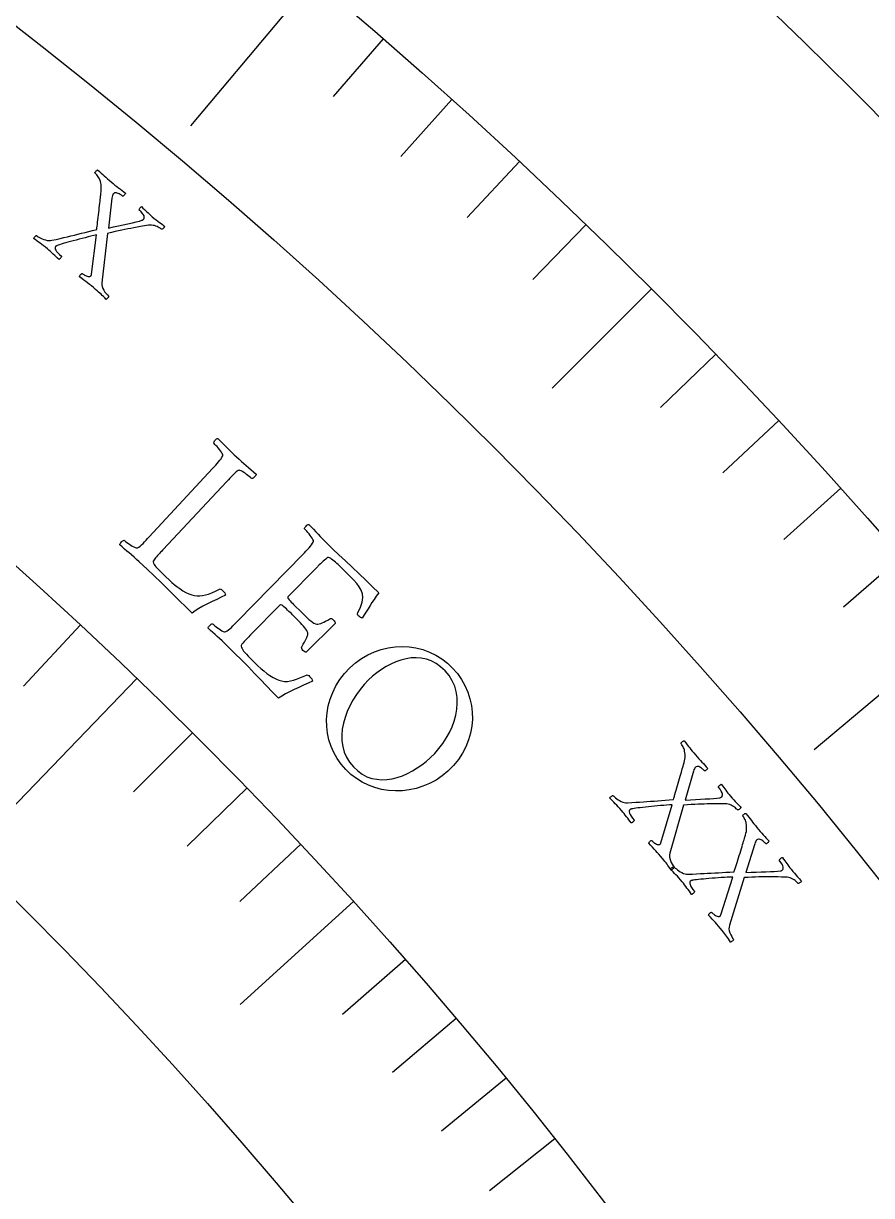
# Model space of a CAD drawing. Header units: millimetres. Extents: x -76 to 76, y -76 to 86.
# Drawn here: x 40.41 to 51.52, y 36.76 to 52.11 of the extents above; entities that cross this region are included whole.
import ezdxf

# ---------------------------------------------------------------- set-up
doc = ezdxf.new("R2010")
doc.units = ezdxf.units.MM
for name, color, linetype in [('CUT_OUTER', 1, 'Continuous'), ('ENGRAVE', 7, 'Continuous'), ('ENGRAVE_FINE', 8, 'Continuous'), ('TEXT', 5, 'Continuous')]:
    doc.layers.add(name, color=color, linetype=linetype)

msp = doc.modelspace()

# ---------------------------------------------------------------- linework, layer by layer
at = {"layer": 'CUT_OUTER'}
msp.add_arc((0.0238, 0.0226), 75.9672, 39.002193, 52.215806, dxfattribs=at)
at = {"layer": 'ENGRAVE'}
for points in [[(44.2109, 52.6885), (42.5988, 50.7673)], [(48.6348, 48.6348), (47.3343, 47.3343)], [(52.6885, 44.2109), (50.7673, 42.5988)], [(41.8976, 43.5336), (35.5734, 36.9625)], [(44.7336, 40.6138), (43.2481, 39.2651)]]:
    msp.add_lwpolyline(points, dxfattribs=at)
for radius in [74.48, 74.48, 72.485, 68.78, 68.78, 65.854, 60.42, 60.42, 57.228, 51.3, 51.3]:
    msp.add_circle((0, 0), radius, dxfattribs=at)
at = {"layer": 'ENGRAVE_FINE'}
for points in [[(45.1237, 51.9089), (44.4656, 51.1518)], [(46.0228, 51.1135), (45.3515, 50.368)], [(46.9078, 50.3025), (46.2237, 49.5688)], [(47.7786, 49.4762), (47.0817, 48.7545)], [(49.4762, 47.7786), (48.7545, 47.0817)], [(50.3025, 46.9078), (49.5688, 46.2237)], [(51.1135, 46.0228), (50.368, 45.3515)], [(51.9089, 45.1237), (51.1518, 44.4656)], [(41.1591, 44.2324), (40.4136, 43.4312)], [(42.6244, 42.8221), (41.8524, 42.0465)], [(43.3396, 42.0982), (42.5545, 41.3357)], [(44.0427, 41.362), (43.2449, 40.6128)], [(45.4122, 39.8536), (44.5896, 39.1318)], [(46.0781, 39.0818), (45.2434, 38.3739)], [(46.7312, 38.2985), (45.8847, 37.6048)], [(47.3712, 37.5039), (46.5132, 36.8246)]]:
    msp.add_lwpolyline(points, dxfattribs=at)
at = {"layer": 'TEXT'}
for points in [[(41.5591, 50.0341), (41.5851, 50.0127), (41.6103, 49.9925), (41.6345, 49.9734), (41.6579, 49.9555), (41.6807, 49.9382), (41.7033, 49.921), (41.7256, 49.9039), (41.7476, 49.8868), (41.7458, 49.8821), (41.7425, 49.8762), (41.7376, 49.8693), (41.7311, 49.8611), (41.7244, 49.8539), (41.7188, 49.8493), (41.7142, 49.8476), (41.7107, 49.8487), (41.7048, 49.8533), (41.6971, 49.8585), (41.6878, 49.8644), (41.6769, 49.8708), (41.665, 49.8771), (41.6529, 49.8823), (41.6405, 49.8865), (41.6279, 49.8896), (41.6157, 49.8908), (41.6048, 49.8889), (41.5951, 49.884), (41.5867, 49.876), (41.5806, 49.8665), (41.5757, 49.8539), (41.5719, 49.8382), (41.5692, 49.8193), (41.5233, 49.4294), (41.5902, 49.4448), (41.6554, 49.4595), (41.7188, 49.4735), (41.7805, 49.4868), (41.8375, 49.4993), (41.887, 49.511), (41.9291, 49.5219), (41.9637, 49.5321), (41.9687, 49.534), (41.9732, 49.5364), (41.9773, 49.5391), (41.981, 49.5422), (41.984, 49.5451), (41.9864, 49.5475), (41.988, 49.5491), (41.989, 49.5502), (41.9923, 49.5563), (41.9938, 49.5647), (41.9933, 49.5753), (41.991, 49.5881), (41.9844, 49.6034), (41.9712, 49.6216), (41.9512, 49.6426), (41.9246, 49.6664), (41.9241, 49.6698), (41.9256, 49.6746), (41.9291, 49.6809), (41.9347, 49.6888), (41.9411, 49.6966), (41.947, 49.7029), (41.9523, 49.7076), (41.957, 49.7107), (41.9764, 49.6919), (41.9948, 49.6742), (42.0119, 49.6576), (42.028, 49.6421), (42.044, 49.6269), (42.0611, 49.6112), (42.0792, 49.5952), (42.0984, 49.5787), (42.1252, 49.5563), (42.15, 49.536), (42.173, 49.518), (42.1941, 49.5022), (42.2134, 49.4881), (42.2308, 49.4752), (42.2465, 49.4636), (42.2604, 49.4531), (42.2588, 49.4486), (42.256, 49.4432), (42.252, 49.437), (42.2468, 49.4299), (42.2409, 49.4233), (42.2348, 49.4185), (42.2285, 49.4153), (42.2219, 49.414), (42.2177, 49.4171), (42.2111, 49.4216), (42.202, 49.4275), (42.1905, 49.4346), (42.1769, 49.4421), (42.1619, 49.449), (42.1455, 49.4553), (42.1276, 49.461), (42.1086, 49.4653), (42.0889, 49.4675), (42.0686, 49.4677), (42.0476, 49.4658), (41.995, 49.4566), (41.9459, 49.4481), (41.9005, 49.4403), (41.8586, 49.4331), (41.8185, 49.426), (41.7786, 49.4185), (41.7388, 49.4106), (41.6991, 49.4022), (41.6577, 49.3932), (41.6128, 49.3831), (41.5642, 49.372), (41.512, 49.36), (41.4378, 48.7106), (41.4373, 48.6869), (41.4412, 48.6631), (41.4497, 48.6392), (41.4626, 48.6151), (41.4781, 48.5921), (41.494, 48.5716), (41.5104, 48.5533), (41.5273, 48.5375), (41.5262, 48.5324), (41.5233, 48.5267), (41.5188, 48.5202), (41.5125, 48.5129), (41.506, 48.5062), (41.5009, 48.5011), (41.497, 48.4978), (41.4944, 48.4961), (41.4756, 48.5146), (41.4582, 48.5317), (41.4421, 48.5476), (41.4273, 48.5621), (41.4123, 48.5765), (41.3955, 48.592), (41.3768, 48.6087), (41.3563, 48.6264), (41.3278, 48.6504), (41.3009, 48.6725), (41.2757, 48.6927), (41.2521, 48.7111), (41.2283, 48.7292), (41.2026, 48.7489), (41.1749, 48.77), (41.1453, 48.7927), (41.1458, 48.7984), (41.1483, 48.8049), (41.1527, 48.8123), (41.159, 48.8206), (41.1658, 48.8279), (41.1714, 48.8324), (41.1759, 48.8341), (41.1794, 48.8331), (41.1846, 48.8291), (41.1916, 48.8246), (41.2004, 48.8195), (41.211, 48.8138), (41.2227, 48.8082), (41.2346, 48.8034), (41.2468, 48.7996), (41.2592, 48.7965), (41.2709, 48.7951), (41.2808, 48.7959), (41.2889, 48.799), (41.2953, 48.8043), (41.2965, 48.806), (41.2977, 48.8082), (41.2988, 48.8109), (41.2999, 48.8141), (41.3008, 48.8174), (41.3014, 48.8205), (41.3016, 48.8235), (41.3016, 48.8262), (41.3661, 49.3395), (41.3318, 49.3316), (41.2958, 49.323), (41.2582, 49.3137), (41.2191, 49.3038), (41.1793, 49.2936), (41.1401, 49.2834), (41.1014, 49.2732), (41.0632, 49.263), (41.0265, 49.253), (40.9923, 49.2434), (40.9606, 49.2342), (40.9314, 49.2254), (40.9056, 49.2174), (40.8842, 49.2106), (40.8672, 49.2051), (40.8547, 49.2008), (40.8525, 49.1998), (40.8498, 49.1986), (40.8467, 49.1973), (40.8431, 49.1957), (40.8393, 49.1937), (40.8358, 49.1913), (40.8325, 49.1884), (40.8293, 49.185), (40.8256, 49.1773), (40.8251, 49.1674), (40.8279, 49.1551), (40.834, 49.1406), (40.8445, 49.1238), (40.8605, 49.1048), (40.8819, 49.0835), (40.9087, 49.06), (40.9077, 49.0549), (40.9052, 49.0488), (40.9012, 49.0419), (40.8956, 49.0341), (40.8898, 49.0268), (40.8849, 49.0215), (40.8809, 49.0183), (40.8778, 49.017), (40.8594, 49.0347), (40.8407, 49.0525), (40.8218, 49.0703), (40.8026, 49.0882), (40.7833, 49.1058), (40.7639, 49.1231), (40.7445, 49.1399), (40.725, 49.1563), (40.6984, 49.1781), (40.6735, 49.1979), (40.6504, 49.2159), (40.6291, 49.2319), (40.6084, 49.247), (40.5873, 49.2623), (40.5658, 49.2779), (40.5438, 49.2936), (40.5461, 49.2987), (40.5498, 49.3043), (40.555, 49.3103), (40.5616, 49.3168), (40.5683, 49.3228), (40.5737, 49.3274), (40.5776, 49.3305), (40.5803, 49.3321), (40.5849, 49.3288), (40.5931, 49.3236), (40.6048, 49.3167), (40.62, 49.3079), (40.6377, 49.2985), (40.6568, 49.2898), (40.6774, 49.2817), (40.6994, 49.2742), (40.7218, 49.2685), (40.7433, 49.2658), (40.7641, 49.2659), (40.7842, 49.269), (40.8386, 49.2815), (40.8907, 49.2935), (40.9402, 49.3051), (40.9874, 49.3163), (41.0333, 49.3273), (41.0791, 49.3385), (41.125, 49.3498), (41.1709, 49.3612), (41.2178, 49.3729), (41.2667, 49.3848), (41.3176, 49.3971), (41.3706, 49.4097), (41.3735, 49.4306), (41.3766, 49.4542), (41.3797, 49.4802), (41.383, 49.5088), (41.3864, 49.5389), (41.39, 49.5697), (41.3937, 49.601), (41.3977, 49.633), (41.4016, 49.6648), (41.4052, 49.6955), (41.4086, 49.7253), (41.4118, 49.754), (41.4146, 49.7809), (41.4173, 49.8052), (41.4196, 49.8271), (41.4217, 49.8464), (41.4234, 49.8621), (41.4246, 49.8734), (41.4254, 49.8801), (41.4256, 49.8824), (41.4288, 49.9099), (41.4307, 49.9352), (41.4312, 49.9583), (41.4302, 49.9791), (41.4279, 49.999), (41.424, 50.0192), (41.4187, 50.0396), (41.412, 50.0604), (41.4066, 50.074), (41.3998, 50.0873), (41.3917, 50.1003), (41.3823, 50.1131), (41.3727, 50.1248), (41.3639, 50.1347), (41.356, 50.1428), (41.349, 50.1492), (41.3473, 50.1524), (41.3481, 50.1572), (41.3515, 50.1636), (41.3575, 50.1715), (41.3644, 50.1792), (41.3709, 50.1849), (41.377, 50.1884), (41.3826, 50.19), (41.4075, 50.1681), (41.4305, 50.1477), (41.4514, 50.1288), (41.4703, 50.1114), (41.4893, 50.0941), (41.5104, 50.0754), (41.5336, 50.0554), (41.5591, 50.0341)], [(42.2406, 45.2189), (42.2383, 45.2165), (42.2356, 45.2136), (42.2323, 45.2101), (42.2286, 45.2061), (42.219, 45.1958), (42.2079, 45.184), (42.1956, 45.1707), (42.1818, 45.156), (42.1678, 45.1408), (42.1547, 45.1259), (42.1425, 45.1115), (42.1311, 45.0975), (42.1218, 45.0848), (42.1154, 45.0743), (42.1121, 45.066), (42.1117, 45.0598), (42.1166, 45.0426), (42.1241, 45.0258), (42.1341, 45.0093), (42.1466, 44.9932), (42.1628, 44.9754), (42.1837, 44.9539), (42.2094, 44.9287), (42.2397, 44.8998), (42.3556, 44.7905), (42.3866, 44.7628), (42.4206, 44.7354), (42.4578, 44.7084), (42.4979, 44.6816), (42.5388, 44.6577), (42.578, 44.6391), (42.6155, 44.6258), (42.6514, 44.6179), (42.6843, 44.6152), (42.7191, 44.6157), (42.7558, 44.6195), (42.7943, 44.6265), (42.8353, 44.6377), (42.8795, 44.6539), (42.9268, 44.6752), (42.9773, 44.7016), (42.986, 44.7038), (42.9958, 44.702), (43.0068, 44.696), (43.0188, 44.6859), (43.0354, 44.6684), (43.0473, 44.6524), (43.0545, 44.6379), (43.057, 44.6248), (43.0009, 44.5966), (42.9429, 44.5677), (42.8829, 44.5381), (42.8211, 44.5077), (42.7615, 44.4773), (42.7082, 44.4473), (42.6612, 44.4179), (42.6205, 44.3889), (42.5385, 44.4681), (42.457, 44.5474), (42.3762, 44.6268), (42.296, 44.7064), (42.2131, 44.7881), (42.1243, 44.8741), (42.0295, 44.9644), (41.9288, 45.0589), (41.8935, 45.0913), (41.8597, 45.1215), (41.8274, 45.1497), (41.7965, 45.1756), (41.7663, 45.201), (41.7359, 45.2272), (41.7053, 45.2543), (41.6745, 45.2822), (41.6756, 45.2907), (41.6793, 45.2997), (41.6857, 45.3091), (41.6947, 45.3191), (41.7047, 45.3283), (41.7139, 45.3352), (41.7223, 45.3399), (41.7298, 45.3423), (41.7378, 45.3354), (41.7487, 45.3265), (41.7627, 45.3155), (41.7797, 45.3024), (41.7983, 45.2888), (41.8171, 45.2763), (41.8362, 45.2647), (41.8554, 45.2543), (41.8731, 45.2461), (41.8875, 45.2415), (41.8985, 45.2404), (41.9062, 45.243), (41.9228, 45.2533), (41.9401, 45.2663), (41.9583, 45.282), (41.9773, 45.3005), (41.9969, 45.3208), (42.0172, 45.342), (42.0381, 45.3642), (42.0596, 45.3872), (42.8865, 46.2796), (42.908, 46.3028), (42.9286, 46.3256), (42.9486, 46.3477), (42.9677, 46.3694), (42.9851, 46.3902), (42.9997, 46.4099), (43.0114, 46.4284), (43.0204, 46.4459), (43.023, 46.4546), (43.0212, 46.466), (43.015, 46.4799), (43.0044, 46.4965), (42.9911, 46.5143), (42.9771, 46.5322), (42.9622, 46.55), (42.9466, 46.5677), (42.9318, 46.584), (42.9193, 46.5974), (42.9092, 46.6078), (42.9014, 46.6153), (42.9031, 46.6231), (42.9071, 46.6319), (42.9131, 46.6417), (42.9214, 46.6524), (42.9306, 46.6623), (42.9395, 46.6694), (42.9483, 46.6738), (42.9567, 46.6754), (42.9884, 46.6441), (43.0197, 46.6129), (43.0506, 46.5818), (43.081, 46.5508), (43.1113, 46.5202), (43.1416, 46.4902), (43.172, 46.4608), (43.2025, 46.4321), (43.2341, 46.403), (43.2657, 46.3747), (43.2972, 46.3472), (43.3286, 46.3204), (43.3603, 46.2936), (43.3925, 46.266), (43.4253, 46.2376), (43.4586, 46.2085), (43.4576, 46.1999), (43.4539, 46.1909), (43.4474, 46.1815), (43.4382, 46.1716), (43.4281, 46.1626), (43.4188, 46.1558), (43.4103, 46.1513), (43.4026, 46.149), (43.3946, 46.1562), (43.3835, 46.1655), (43.3692, 46.177), (43.3519, 46.1906), (43.3331, 46.2049), (43.3145, 46.2182), (43.2961, 46.2306), (43.2778, 46.2421), (43.2609, 46.2512), (43.2464, 46.2565), (43.2345, 46.2579), (43.2251, 46.2554), (43.2115, 46.2467), (43.197, 46.2357), (43.1818, 46.2225), (43.1657, 46.2071), (43.1489, 46.1901), (43.1315, 46.1722), (43.1135, 46.1533), (43.0949, 46.1335), (43.0919, 46.1303), (43.0889, 46.1271), (43.086, 46.1239), (43.083, 46.1207), (43.08, 46.1175), (43.077, 46.1143), (43.074, 46.1111), (43.071, 46.1079)], [(44.3879, 45.3002), (44.4635, 45.2268), (44.5435, 45.1503), (44.6278, 45.0708), (44.7164, 44.9883), (44.8062, 44.9042), (44.8941, 44.8203), (44.9799, 44.7365), (45.0638, 44.6528), (45.0318, 44.6099), (45.0023, 44.5677), (44.975, 44.5263), (44.95, 44.4857), (44.9259, 44.4453), (44.9009, 44.4047), (44.8751, 44.3638), (44.8486, 44.3228), (44.8379, 44.3245), (44.8267, 44.3293), (44.815, 44.3372), (44.8028, 44.3483), (44.7917, 44.3613), (44.7856, 44.3729), (44.7844, 44.3832), (44.7881, 44.3921), (44.8253, 44.4658), (44.8478, 44.5318), (44.8558, 44.5903), (44.8492, 44.6411), (44.832, 44.6874), (44.8079, 44.7322), (44.777, 44.7754), (44.7394, 44.8172), (44.5621, 44.9934), (44.5544, 45.0009), (44.5439, 45.011), (44.5306, 45.0235), (44.5146, 45.0384), (44.4972, 45.0542), (44.48, 45.069), (44.4629, 45.0829), (44.4459, 45.0959), (44.4302, 45.1065), (44.417, 45.1132), (44.4061, 45.1159), (44.3977, 45.1148), (44.3838, 45.1064), (44.3691, 45.0958), (44.3535, 45.083), (44.3371, 45.068), (44.3201, 45.0517), (44.303, 45.035), (44.2858, 45.0179), (44.2685, 45.0004), (44.2617, 44.9935), (44.2557, 44.9874), (44.2505, 44.9821), (44.246, 44.9775), (43.8736, 44.599), (43.8716, 44.5936), (43.8738, 44.5856), (43.8801, 44.575), (43.8906, 44.5618), (43.9037, 44.5471), (43.9179, 44.5319), (43.933, 44.5162), (43.9492, 44.4999), (44.0558, 44.3945), (44.0905, 44.3605), (44.1217, 44.331), (44.1493, 44.3061), (44.1734, 44.2856), (44.195, 44.2695), (44.2152, 44.2573), (44.2339, 44.2491), (44.2512, 44.245), (44.2682, 44.2443), (44.2859, 44.2464), (44.3044, 44.2514), (44.3237, 44.2592), (44.3448, 44.2696), (44.3687, 44.2822), (44.3954, 44.2972), (44.425, 44.3146), (44.434, 44.3183), (44.4442, 44.317), (44.4558, 44.3108), (44.4687, 44.2997), (44.4796, 44.2875), (44.4874, 44.2757), (44.4921, 44.2646), (44.4937, 44.2539), (44.1131, 43.8754), (44.1043, 43.8769), (44.0945, 43.8816), (44.0837, 43.8894), (44.0718, 43.9003), (44.0615, 43.9124), (44.0553, 43.9241), (44.0533, 43.9352), (44.0553, 43.9457), (44.0753, 43.9795), (44.092, 44.0087), (44.1053, 44.0332), (44.1152, 44.053), (44.1225, 44.0694), (44.1281, 44.0835), (44.1318, 44.0952), (44.1337, 44.1047), (44.1343, 44.1129), (44.1342, 44.1212), (44.1333, 44.1295), (44.1315, 44.1378), (44.1285, 44.1484), (44.1214, 44.1618), (44.1103, 44.178), (44.0952, 44.1968), (44.0774, 44.2173), (44.0585, 44.2385), (44.0384, 44.2603), (44.0172, 44.2827), (43.9956, 44.3051), (43.9745, 44.3266), (43.9539, 44.3474), (43.9339, 44.3674), (43.9198, 44.3812), (43.9047, 44.3958), (43.8885, 44.4111), (43.8713, 44.4272), (43.854, 44.443), (43.8376, 44.4573), (43.8222, 44.4703), (43.8077, 44.4818), (43.7947, 44.4906), (43.784, 44.4954), (43.7755, 44.4962), (43.7693, 44.493), (43.3887, 44.1061), (43.3864, 44.1038), (43.3836, 44.1009), (43.3803, 44.0975), (43.3765, 44.0936), (43.3612, 44.078), (43.344, 44.0601), (43.3249, 44.04), (43.3038, 44.0177), (43.2847, 43.9964), (43.2714, 43.9791), (43.2638, 43.9658), (43.262, 43.9566), (43.2664, 43.9393), (43.2734, 43.9223), (43.283, 43.9056), (43.2951, 43.8891), (43.3109, 43.8709), (43.3312, 43.8489), (43.3562, 43.823), (43.3858, 43.7934), (43.4824, 43.6974), (43.5191, 43.6627), (43.5573, 43.63), (43.597, 43.5993), (43.6383, 43.5707), (43.6793, 43.5456), (43.7182, 43.5256), (43.7552, 43.5107), (43.7901, 43.5009), (43.8284, 43.4945), (43.8674, 43.4939), (43.9072, 43.499), (43.9476, 43.5099), (43.9888, 43.5244), (44.0309, 43.5403), (44.074, 43.5575), (44.118, 43.5762), (44.1268, 43.5782), (44.1365, 43.5761), (44.1473, 43.5698), (44.1591, 43.5594), (44.1752, 43.5415), (44.1867, 43.5252), (44.1935, 43.5105), (44.1957, 43.4973), (44.1389, 43.4706), (44.0801, 43.4432), (44.0194, 43.4151), (43.9569, 43.3864), (43.8965, 43.3575), (43.8424, 43.3289), (43.7947, 43.3007), (43.7533, 43.2728), (43.6733, 43.3541), (43.5939, 43.4355), (43.5151, 43.5169), (43.437, 43.5985), (43.3563, 43.6824), (43.2697, 43.7707), (43.1773, 43.8634), (43.0791, 43.9604), (43.0447, 43.9937), (43.0116, 44.0249), (42.98, 44.0538), (42.9498, 44.0806), (42.9203, 44.1067), (42.8906, 44.1337), (42.8607, 44.1615), (42.8307, 44.1903), (42.8319, 44.1987), (42.8359, 44.2076), (42.8425, 44.2169), (42.8518, 44.2267), (42.8621, 44.2355), (42.8714, 44.2422), (42.8799, 44.2467), (42.8875, 44.2489), (42.8952, 44.2418), (42.9059, 44.2326), (42.9196, 44.2212), (42.9363, 44.2077), (42.9545, 44.1937), (42.9731, 44.1806), (42.9918, 44.1686), (43.0108, 44.1576), (43.0283, 44.149), (43.0425, 44.144), (43.0535, 44.1427), (43.0613, 44.1451), (43.0781, 44.1549), (43.0958, 44.1675), (43.1143, 44.1827), (43.1338, 44.2007), (43.154, 44.2205), (43.1748, 44.2412), (43.1963, 44.2628), (43.2183, 44.2853), (44.068, 45.156), (44.0901, 45.1787), (44.1113, 45.2009), (44.1318, 45.2225), (44.1515, 45.2437), (44.1694, 45.264), (44.1845, 45.2833), (44.1968, 45.3016), (44.2061, 45.3188), (44.209, 45.3274), (44.2075, 45.3388), (44.2017, 45.3529), (44.1914, 45.3698), (44.1786, 45.388), (44.1651, 45.4061), (44.1507, 45.4243), (44.1355, 45.4425), (44.1211, 45.4591), (44.109, 45.4728), (44.0991, 45.4835), (44.0916, 45.4912), (44.0935, 45.499), (44.0977, 45.5077), (44.104, 45.5173), (44.1125, 45.5278), (44.122, 45.5374), (44.1311, 45.5443), (44.1399, 45.5485), (44.1484, 45.5499), (44.1793, 45.5178), (44.2098, 45.4858), (44.2398, 45.4539), (44.2694, 45.4221), (44.2989, 45.3907), (44.3285, 45.3599), (44.3581, 45.3297), (44.3879, 45.3002)], [(46.0308, 43.668), (46.0933, 43.5956), (46.1474, 43.5193), (46.193, 43.4388), (46.2303, 43.3544), (46.2588, 43.2673), (46.2783, 43.1787), (46.2887, 43.0888), (46.2901, 42.9975), (46.2824, 42.906), (46.2657, 42.8156), (46.2399, 42.7264), (46.2051, 42.6383), (46.1609, 42.5527), (46.1069, 42.471), (46.0431, 42.3932), (45.9696, 42.3191), (45.8937, 42.2556), (45.814, 42.2012), (45.7306, 42.156), (45.6434, 42.1199), (45.554, 42.0926), (45.4638, 42.0735), (45.3729, 42.0628), (45.2812, 42.0603), (45.1901, 42.0661), (45.101, 42.0804), (45.014, 42.103), (44.929, 42.1341), (44.8474, 42.1734), (44.7707, 42.221), (44.6988, 42.2767), (44.6317, 42.3408), (44.572, 42.41), (44.5201, 42.4835), (44.4761, 42.5612), (44.4398, 42.6433), (44.4119, 42.7284), (44.3927, 42.8149), (44.3822, 42.9031), (44.3805, 42.9928), (44.3876, 43.083), (44.4033, 43.1724), (44.4279, 43.2612), (44.4612, 43.3493), (44.5036, 43.4352), (44.5553, 43.5176), (44.6163, 43.5964), (44.6867, 43.6716), (44.7608, 43.7376), (44.8389, 43.7946), (44.9211, 43.8427), (45.0075, 43.8818), (45.0964, 43.9122), (45.1864, 43.9338), (45.2775, 43.9467), (45.3695, 43.9509), (45.4613, 43.9463), (45.5515, 43.9326), (45.6401, 43.9101), (45.7271, 43.8785), (45.8106, 43.8384), (45.8891, 43.7899), (45.9625, 43.7331), (46.0308, 43.668)], [(45.9322, 43.6319), (45.8746, 43.686), (45.8146, 43.7295), (45.7522, 43.7625), (45.6875, 43.7849), (45.6214, 43.7981), (45.555, 43.8034), (45.4882, 43.8009), (45.4212, 43.7904), (45.3545, 43.7732), (45.2888, 43.7501), (45.2241, 43.7213), (45.1604, 43.6867), (45.0987, 43.6476), (45.04, 43.6055), (44.9842, 43.5604), (44.9314, 43.5122), (44.8737, 43.4524), (44.8201, 43.3886), (44.7706, 43.3209), (44.7251, 43.2493), (44.6847, 43.1751), (44.6506, 43.0996), (44.6227, 43.023), (44.601, 42.9451), (44.5864, 42.8672), (44.5801, 42.7905), (44.5819, 42.715), (44.5919, 42.6406), (44.6113, 42.5686), (44.6413, 42.5001), (44.6821, 42.435), (44.7335, 42.3734), (44.7894, 42.3207), (44.8479, 42.2784), (44.9088, 42.2462), (44.9723, 42.2244), (45.0375, 42.2115), (45.1036, 42.2063), (45.1707, 42.2089), (45.2388, 42.2193), (45.3067, 42.2364), (45.3737, 42.2591), (45.4396, 42.2874), (45.5044, 42.3215), (45.5672, 42.3598), (45.6271, 42.4011), (45.6839, 42.4453), (45.7378, 42.4925), (45.7967, 42.551), (45.8514, 42.6135), (45.9019, 42.6799), (45.9482, 42.7503), (45.9892, 42.8235), (46.0237, 42.8983), (46.0517, 42.9747), (46.0731, 43.0527), (46.0872, 43.131), (46.0929, 43.2083), (46.0903, 43.2845), (46.0793, 43.3596), (46.0588, 43.4326), (46.0275, 43.5023), (45.9853, 43.5688), (45.9322, 43.6319)], [(49.2105, 42.5311), (49.2327, 42.5057), (49.2541, 42.4816), (49.275, 42.4588), (49.2951, 42.4374), (49.3148, 42.4166), (49.3342, 42.3959), (49.3533, 42.3753), (49.3722, 42.3548), (49.3697, 42.3505), (49.3655, 42.3453), (49.3595, 42.3392), (49.3518, 42.3323), (49.344, 42.3262), (49.3377, 42.3226), (49.3329, 42.3217), (49.3296, 42.3233), (49.3245, 42.3288), (49.3178, 42.3352), (49.3096, 42.3425), (49.2999, 42.3507), (49.2892, 42.3588), (49.2781, 42.366), (49.2666, 42.3721), (49.2546, 42.3773), (49.2428, 42.3804), (49.2318, 42.3803), (49.2214, 42.3771), (49.2118, 42.3707), (49.2042, 42.3623), (49.1973, 42.3506), (49.1909, 42.3357), (49.1852, 42.3176), (49.0759, 41.9405), (49.1444, 41.9447), (49.2111, 41.9485), (49.276, 41.9519), (49.339, 41.9549), (49.3973, 41.9578), (49.4481, 41.9613), (49.4914, 41.9651), (49.5271, 41.9695), (49.5324, 41.9706), (49.5373, 41.9721), (49.5418, 41.9741), (49.5459, 41.9766), (49.5494, 41.979), (49.5521, 41.9809), (49.554, 41.9823), (49.5551, 41.9832), (49.5594, 41.9887), (49.5622, 41.9967), (49.5635, 42.0072), (49.5633, 42.0202), (49.5594, 42.0364), (49.5493, 42.0565), (49.5331, 42.0805), (49.5107, 42.1084), (49.5107, 42.1118), (49.513, 42.1163), (49.5175, 42.122), (49.5244, 42.1288), (49.5319, 42.1355), (49.5387, 42.1407), (49.5447, 42.1445), (49.5499, 42.1468), (49.566, 42.1251), (49.5812, 42.1046), (49.5954, 42.0854), (49.6087, 42.0674), (49.622, 42.0498), (49.6363, 42.0316), (49.6515, 42.0127), (49.6677, 41.9933), (49.6904, 41.9668), (49.7116, 41.9428), (49.7314, 41.9212), (49.7496, 41.9022), (49.7663, 41.8851), (49.7814, 41.8695), (49.7949, 41.8555), (49.8069, 41.8429), (49.8045, 41.8387), (49.8009, 41.8338), (49.796, 41.8283), (49.7897, 41.8222), (49.7828, 41.8167), (49.776, 41.8129), (49.7692, 41.8108), (49.7625, 41.8106), (49.7589, 41.8144), (49.7531, 41.8199), (49.7451, 41.8271), (49.7349, 41.8361), (49.7228, 41.8457), (49.7091, 41.855), (49.6939, 41.8639), (49.6771, 41.8724), (49.6591, 41.8798), (49.6401, 41.8852), (49.6201, 41.8887), (49.5991, 41.8903), (49.5457, 41.8899), (49.4959, 41.8896), (49.4497, 41.8893), (49.4072, 41.8891), (49.3666, 41.8887), (49.3259, 41.8879), (49.2854, 41.8866), (49.2449, 41.8848), (49.2026, 41.8827), (49.1566, 41.8801), (49.1068, 41.8772), (49.0534, 41.8738), (48.8736, 41.2455), (48.8691, 41.2222), (48.8691, 41.1981), (48.8735, 41.1731), (48.8824, 41.1472), (48.8939, 41.122), (48.9062, 41.0991), (48.9194, 41.0784), (48.9334, 41.06), (48.9315, 41.0552), (48.9277, 41.05), (48.9221, 41.0443), (48.9148, 41.0382), (48.9073, 41.0327), (48.9014, 41.0285), (48.897, 41.0258), (48.8942, 41.0246), (48.8787, 41.0459), (48.8643, 41.0657), (48.851, 41.084), (48.8388, 41.1007), (48.8264, 41.1174), (48.8123, 41.1355), (48.7966, 41.1549), (48.7793, 41.1758), (48.7551, 41.2041), (48.7322, 41.2303), (48.7107, 41.2545), (48.6904, 41.2764), (48.67, 41.2983), (48.6479, 41.3219), (48.624, 41.3473), (48.5985, 41.3745), (48.5999, 41.38), (48.6035, 41.3861), (48.609, 41.3927), (48.6166, 41.3998), (48.6245, 41.4058), (48.6308, 41.4093), (48.6355, 41.4103), (48.6387, 41.4087), (48.6432, 41.404), (48.6494, 41.3984), (48.6573, 41.3919), (48.6668, 41.3845), (48.6774, 41.3771), (48.6883, 41.3704), (48.6997, 41.3646), (48.7115, 41.3596), (48.7228, 41.3562), (48.7327, 41.3554), (48.7412, 41.3571), (48.7484, 41.3613), (48.7498, 41.3628), (48.7514, 41.3648), (48.7529, 41.3672), (48.7545, 41.3702), (48.7559, 41.3733), (48.757, 41.3763), (48.7577, 41.3792), (48.7581, 41.3819), (48.9061, 41.8776), (48.8709, 41.8754), (48.834, 41.8729), (48.7955, 41.8699), (48.7552, 41.8666), (48.7143, 41.863), (48.674, 41.8593), (48.6341, 41.8556), (48.5948, 41.8519), (48.5569, 41.8481), (48.5216, 41.8442), (48.4888, 41.8403), (48.4585, 41.8364), (48.4318, 41.8328), (48.4096, 41.8296), (48.3919, 41.8269), (48.3788, 41.8248), (48.3765, 41.8242), (48.3737, 41.8235), (48.3704, 41.8226), (48.3665, 41.8216), (48.3625, 41.8203), (48.3586, 41.8185), (48.3549, 41.8162), (48.3512, 41.8134), (48.3462, 41.8064), (48.3441, 41.7967), (48.3449, 41.7841), (48.3486, 41.7688), (48.3562, 41.7505), (48.3688, 41.7292), (48.3864, 41.7047), (48.409, 41.677), (48.4072, 41.6721), (48.4037, 41.6666), (48.3986, 41.6604), (48.3918, 41.6536), (48.3849, 41.6474), (48.3792, 41.643), (48.3747, 41.6404), (48.3714, 41.6397), (48.3562, 41.6602), (48.3407, 41.6808), (48.325, 41.7014), (48.309, 41.7222), (48.2928, 41.7428), (48.2765, 41.763), (48.2601, 41.7828), (48.2436, 41.8022), (48.2209, 41.828), (48.1997, 41.8517), (48.1798, 41.8732), (48.1614, 41.8925), (48.1435, 41.9108), (48.1252, 41.9294), (48.1065, 41.9483), (48.0874, 41.9674), (48.0905, 41.972), (48.0951, 41.9769), (48.1012, 41.982), (48.1088, 41.9873), (48.1164, 41.9922), (48.1224, 41.9958), (48.1268, 41.9982), (48.1297, 41.9993), (48.1337, 41.9953), (48.141, 41.9889), (48.1514, 41.9801), (48.1649, 41.969), (48.1808, 41.9568), (48.1983, 41.945), (48.2172, 41.9337), (48.2377, 41.9227), (48.2588, 41.9134), (48.2797, 41.9071), (48.3002, 41.9039), (48.3205, 41.9037), (48.3763, 41.907), (48.4296, 41.9104), (48.4804, 41.9137), (48.5287, 41.9169), (48.5758, 41.9203), (48.6229, 41.9237), (48.67, 41.9273), (48.7171, 41.9311), (48.7653, 41.9349), (48.8155, 41.9386), (48.8677, 41.9424), (48.922, 41.9461), (48.9284, 41.9663), (48.9352, 41.989), (48.9426, 42.0142), (48.9505, 42.0418), (48.9588, 42.071), (48.9674, 42.1008), (48.9763, 42.1311), (48.9854, 42.162), (48.9945, 42.1927), (49.0031, 42.2224), (49.0114, 42.2512), (49.0192, 42.279), (49.0264, 42.305), (49.033, 42.3286), (49.0389, 42.3498), (49.0442, 42.3685), (49.0484, 42.3837), (49.0515, 42.3946), (49.0533, 42.4012), (49.0539, 42.4034), (49.0616, 42.43), (49.0676, 42.4546), (49.0719, 42.4773), (49.0744, 42.498), (49.0753, 42.518), (49.0748, 42.5386), (49.073, 42.5596), (49.0697, 42.5812), (49.0666, 42.5955), (49.0621, 42.6097), (49.0563, 42.6239), (49.0491, 42.638), (49.0415, 42.6511), (49.0345, 42.6624), (49.028, 42.6717), (49.0221, 42.6791), (49.021, 42.6826), (49.0226, 42.6872), (49.027, 42.6929), (49.0342, 42.6998), (49.0423, 42.7062), (49.0497, 42.7107), (49.0562, 42.7133), (49.062, 42.7138), (49.083, 42.6881), (49.1023, 42.6643), (49.1198, 42.6422), (49.1356, 42.6219), (49.1515, 42.6017), (49.1692, 42.5799), (49.1889, 42.5563), (49.2105, 42.5311)], [(50.017, 41.5797), (50.0387, 41.5538), (50.0597, 41.5293), (50.0801, 41.5062), (50.0998, 41.4843), (50.1191, 41.4631), (50.1381, 41.4421), (50.1568, 41.4211), (50.1753, 41.4003), (50.1728, 41.396), (50.1684, 41.3909), (50.1623, 41.3849), (50.1545, 41.3781), (50.1465, 41.3722), (50.1402, 41.3688), (50.1354, 41.3679), (50.1321, 41.3696), (50.1271, 41.3752), (50.1206, 41.3818), (50.1125, 41.3892), (50.1029, 41.3976), (50.0924, 41.4059), (50.0814, 41.4132), (50.07, 41.4196), (50.0582, 41.425), (50.0465, 41.4284), (50.0354, 41.4285), (50.025, 41.4254), (50.0152, 41.4192), (50.0075, 41.411), (50.0003, 41.3994), (49.9937, 41.3847), (49.9876, 41.3667), (49.8711, 40.9917), (49.9397, 40.9946), (50.0065, 40.9971), (50.0714, 40.9993), (50.1344, 41.001), (50.1928, 41.0029), (50.2437, 41.0053), (50.287, 41.0084), (50.3228, 41.012), (50.3281, 41.013), (50.333, 41.0145), (50.3375, 41.0164), (50.3417, 41.0188), (50.3452, 41.0211), (50.348, 41.023), (50.3499, 41.0244), (50.3511, 41.0252), (50.3555, 41.0306), (50.3584, 41.0386), (50.3599, 41.0491), (50.36, 41.0621), (50.3563, 41.0783), (50.3466, 41.0986), (50.3309, 41.1229), (50.3091, 41.1513), (50.3091, 41.1546), (50.3115, 41.1591), (50.3162, 41.1647), (50.3231, 41.1714), (50.3308, 41.1779), (50.3377, 41.183), (50.3438, 41.1867), (50.349, 41.1889), (50.3647, 41.1669), (50.3794, 41.1461), (50.3933, 41.1266), (50.4062, 41.1084), (50.4192, 41.0905), (50.4331, 41.072), (50.448, 41.0529), (50.4638, 41.0332), (50.486, 41.0062), (50.5068, 40.9818), (50.5261, 40.9599), (50.5439, 40.9405), (50.5603, 40.9231), (50.5751, 40.9073), (50.5883, 40.8929), (50.6001, 40.8801), (50.5977, 40.8759), (50.5939, 40.8712), (50.5889, 40.8658), (50.5825, 40.8598), (50.5755, 40.8544), (50.5686, 40.8507), (50.5618, 40.8488), (50.5551, 40.8487), (50.5516, 40.8525), (50.5459, 40.8581), (50.538, 40.8655), (50.528, 40.8747), (50.516, 40.8846), (50.5026, 40.8941), (50.4875, 40.9033), (50.4709, 40.9121), (50.4531, 40.9198), (50.4342, 40.9256), (50.4142, 40.9295), (50.3932, 40.9315), (50.3398, 40.9321), (50.29, 40.9327), (50.2439, 40.9333), (50.2014, 40.934), (50.1607, 40.9344), (50.1201, 40.9343), (50.0795, 40.9338), (50.039, 40.9328), (49.9967, 40.9315), (49.9506, 40.9298), (49.9008, 40.9278), (49.8473, 40.9255), (49.6555, 40.3008), (49.6506, 40.2776), (49.6501, 40.2534), (49.6541, 40.2283), (49.6624, 40.2023), (49.6734, 40.1769), (49.6853, 40.1537), (49.6981, 40.1328), (49.7118, 40.1142), (49.7097, 40.1094), (49.7059, 40.1042), (49.7002, 40.0987), (49.6927, 40.0927), (49.6851, 40.0873), (49.6791, 40.0833), (49.6747, 40.0807), (49.6718, 40.0795), (49.6568, 40.1011), (49.6428, 40.1212), (49.6298, 40.1397), (49.618, 40.1567), (49.6059, 40.1736), (49.5922, 40.1919), (49.5768, 40.2117), (49.5599, 40.2328), (49.5363, 40.2616), (49.5139, 40.2883), (49.4928, 40.3128), (49.473, 40.3352), (49.453, 40.3574), (49.4313, 40.3814), (49.4079, 40.4073), (49.3829, 40.4349), (49.3845, 40.4405), (49.3881, 40.4465), (49.3938, 40.4529), (49.4015, 40.4599), (49.4095, 40.4658), (49.4159, 40.4692), (49.4206, 40.4701), (49.4238, 40.4684), (49.4282, 40.4636), (49.4343, 40.4579), (49.442, 40.4512), (49.4514, 40.4437), (49.4618, 40.436), (49.4727, 40.4292), (49.4839, 40.4232), (49.4956, 40.4179), (49.5068, 40.4143), (49.5167, 40.4133), (49.5253, 40.4148), (49.5326, 40.4189), (49.534, 40.4204), (49.5356, 40.4223), (49.5372, 40.4247), (49.5388, 40.4277), (49.5403, 40.4308), (49.5415, 40.4338), (49.5423, 40.4366), (49.5427, 40.4393), (49.7001, 40.9321), (49.6649, 40.9306), (49.628, 40.9287), (49.5894, 40.9265), (49.549, 40.924), (49.5081, 40.9212), (49.4677, 40.9183), (49.4278, 40.9154), (49.3884, 40.9124), (49.3505, 40.9093), (49.3151, 40.9061), (49.2822, 40.9028), (49.2519, 40.8995), (49.225, 40.8964), (49.2028, 40.8936), (49.1851, 40.8913), (49.1719, 40.8894), (49.1696, 40.8888), (49.1668, 40.8882), (49.1635, 40.8874), (49.1596, 40.8865), (49.1556, 40.8852), (49.1516, 40.8835), (49.1478, 40.8813), (49.1441, 40.8785), (49.139, 40.8716), (49.1367, 40.8619), (49.1373, 40.8494), (49.1406, 40.834), (49.1479, 40.8156), (49.1601, 40.794), (49.1772, 40.7691), (49.1993, 40.7411), (49.1974, 40.7362), (49.1938, 40.7307), (49.1886, 40.7247), (49.1817, 40.718), (49.1746, 40.7119), (49.1688, 40.7076), (49.1643, 40.7052), (49.161, 40.7045), (49.1462, 40.7253), (49.1311, 40.7461), (49.1157, 40.7671), (49.1002, 40.7882), (49.0844, 40.8091), (49.0685, 40.8296), (49.0524, 40.8497), (49.0363, 40.8694), (49.0141, 40.8957), (48.9933, 40.9197), (48.9739, 40.9416), (48.9559, 40.9612), (48.9383, 40.9799), (48.9204, 40.9988), (48.902, 41.0181), (48.8833, 41.0376), (48.8865, 41.0421), (48.8912, 41.0469), (48.8974, 41.0519), (48.9051, 41.0571), (48.9128, 41.0618), (48.9189, 41.0653), (48.9233, 41.0676), (48.9262, 41.0687), (48.9302, 41.0646), (48.9373, 41.058), (48.9475, 41.0491), (48.9608, 41.0376), (48.9765, 41.0252), (48.9937, 41.0131), (49.0125, 41.0014), (49.0327, 40.99), (49.0537, 40.9803), (49.0744, 40.9736), (49.0949, 40.97), (49.1151, 40.9694), (49.171, 40.9717), (49.2243, 40.974), (49.2752, 40.9763), (49.3235, 40.9787), (49.3707, 40.9811), (49.4178, 40.9837), (49.465, 40.9864), (49.5122, 40.9892), (49.5605, 40.9921), (49.6107, 40.9949), (49.663, 40.9976), (49.7173, 41.0003), (49.7241, 41.0204), (49.7314, 41.0429), (49.7393, 41.0679), (49.7477, 41.0954), (49.7566, 41.1245), (49.7657, 41.154), (49.7752, 41.1842), (49.7849, 41.2149), (49.7945, 41.2454), (49.8038, 41.275), (49.8125, 41.3036), (49.8209, 41.3312), (49.8287, 41.3571), (49.8357, 41.3806), (49.842, 41.4017), (49.8476, 41.4202), (49.8521, 41.4354), (49.8554, 41.4463), (49.8574, 41.4528), (49.858, 41.4549), (49.8662, 41.4814), (49.8727, 41.5059), (49.8774, 41.5285), (49.8803, 41.5492), (49.8816, 41.5692), (49.8815, 41.5897), (49.8801, 41.6108), (49.8772, 41.6324), (49.8744, 41.6468), (49.8702, 41.6611), (49.8646, 41.6754), (49.8577, 41.6896), (49.8504, 41.7029), (49.8436, 41.7142), (49.8373, 41.7237), (49.8315, 41.7312), (49.8304, 41.7347), (49.8322, 41.7393), (49.8367, 41.7449), (49.844, 41.7517), (49.8522, 41.758), (49.8597, 41.7623), (49.8663, 41.7647), (49.872, 41.7652), (49.8926, 41.7391), (49.9114, 41.7148), (49.9285, 41.6924), (49.9439, 41.6719), (49.9593, 41.6514), (49.9767, 41.6292), (49.9959, 41.6053), (50.017, 41.5797)]]:
    msp.add_lwpolyline(points, close=True, dxfattribs=at)

doc.saveas('drawing.dxf')
